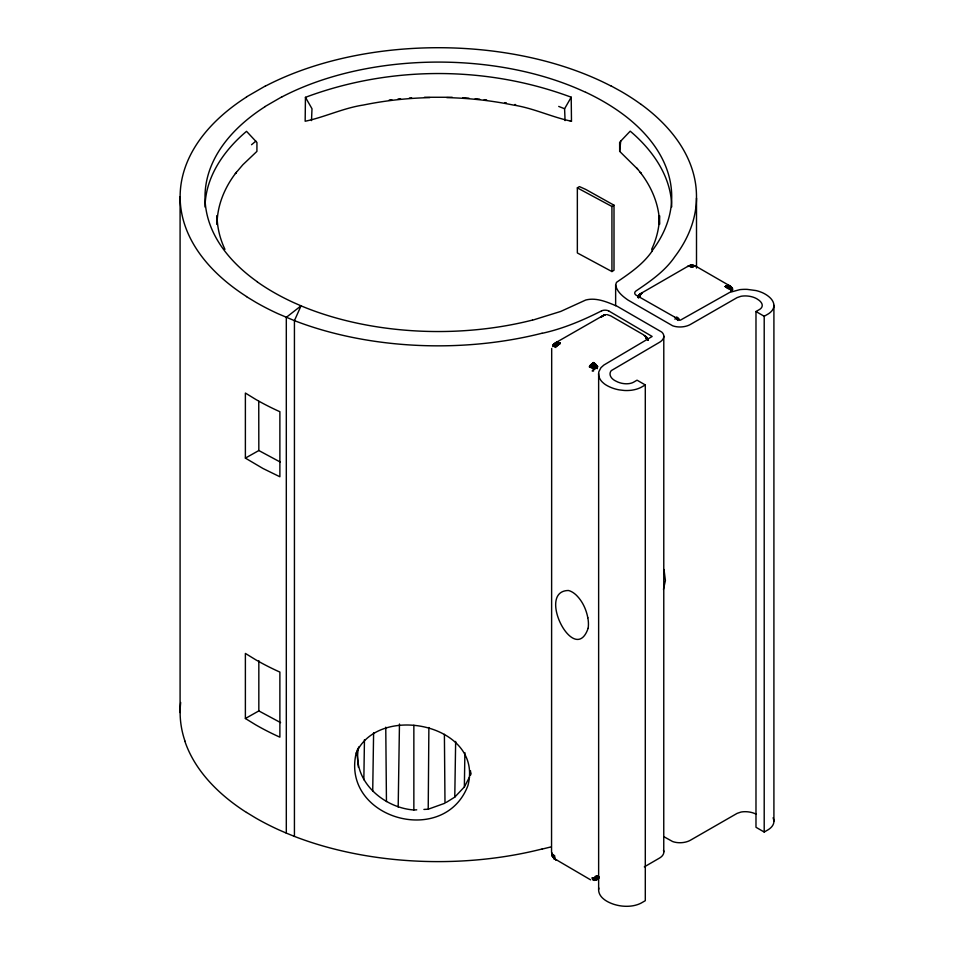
<?xml version="1.0" encoding="UTF-8"?>
<svg xmlns="http://www.w3.org/2000/svg" width="954" height="954" viewBox="0 0 954 954"><rect width="100%" height="100%" fill="white"/><g stroke="black" fill="none" stroke-linecap="round" stroke-linejoin="round"><path stroke-width="1.43" d="M416.731 809.827L413.857 809.982L413.857 725.255M551.555 852.471L551.686 348.448M593.543 363.879L593.543 362.603L597.86 366.765L594.807 365.024L593.543 362.603L590.025 365.573L594.414 366.527L594.807 365.024L593.543 362.603L590.299 367.314L589.214 366.765L592.279 365.024L593.543 362.603L596.178 366.014L594.783 369.413L594.175 365.167L591.015 364.476L594.891 363.486L595.427 364.798L594.175 365.167L592.458 367.934L590.299 367.314L593.543 363.879L593.543 368.017L592.458 367.934L593.197 363.856M611.931 271.556L611.931 206.481L614.006 205.193L585.756 189.429L579.424 186.59L577.349 187.878L577.349 252.953L611.931 271.556L614.006 270.256L614.006 205.193M638.453 296.408L638.178 296.98L639.061 296.766L639.252 294.846L641.076 293.629L638.453 296.408C636.58 297.338 640.206 297.374 638.81 295.883L641.422 293.128L687.607 266.464L689.301 265.761L691.936 267.299L692.807 265.26L695.645 266.416L693.689 265.45L688.418 266.202L695.442 266.202L692.568 265.582L691.936 267.299L689.408 266.261L691.256 266.333L691.936 267.299L693.284 266.619M446.77 97.618C469.058 98.131 491.31 100.54 513.157 105.023C533.25 108.029 551.901 117.199 571.482 121.253L571.207 97.213C486.504 65.599 390.114 65.647 305.447 97.332L305.161 121.241C324.706 117.175 343.357 108.04 363.426 105.023C385.273 100.54 407.525 98.131 429.813 97.618M423.91 809.433L428.215 809.207L428.883 727.508M551.949 855.201L554.429 855.798L553.702 856.609L554.787 858.493L554.429 855.798L552.271 854.128C552.616 859.673 555.013 856.251 551.734 853.293L551.949 855.201L554.417 858.838L551.817 854.808L554.417 858.838L553.69 857.682L554.429 855.798L553.165 854.963M532.487 320.21L560.702 311.445L585.744 300.021C596.393 297.219 607.674 302.215 617.31 306.365L661.659 332.016A13.165 7.596 0 0 1 662.911 333.435A13.451 7.763 0 0 1 663.483 334.568A14.06 8.121 0 0 1 663.793 336.13L663.757 852.685A14.811 8.55 0 0 1 663.292 854.259A15.121 8.729 0 0 1 659.393 858.135L644.32 866.876M413.857 809.982C382.959 807.776 351.43 780.11 358.668 746.946M363.844 779.752L364.452 739.672M372.716 791.212L373.61 732.767M398.188 807.024L399.464 724.026M446.222 802.433L454.772 797.115L455.654 741.425M454.772 797.115L464.359 786.943L464.896 752.67M470.549 770.808L470.477 775.161L470.871 772.978M647.611 340.232L647.313 338.217L644.403 335.605L646.216 336.822L646.562 339.04L646.824 337.489L644.677 335.677L648.1 340.256L647.313 338.217L646.418 338.742M558.841 342.677L555.92 345.813L555.872 347.518L554.25 346.266L556.731 343.046L557.673 342.319L560.201 343.357L556.683 346.326L557.124 344.859L560.201 343.357L554.93 343.154L552.915 345.241L560.201 343.357L554.93 346.898L556.492 344.132L560.201 343.357L556.731 343.046L553.38 344.525L554.25 343.774M615.64 305.662L615.64 284.852L616.403 282.587A5.951 3.434 0 0 1 617.023 281.99L617.274 281.812C630.034 273.118 643.234 264.103 652.095 251.152M205.038 207.054C205.348 176.752 224.118 150.183 246.537 131.33L256.948 142.504L256.912 151.388L242.888 164.72L235.388 173.509L236.306 172.364C224.774 187.175 217.035 205.468 217.083 224.44L217.083 215.616C217.095 227.267 219.969 238.822 224.941 249.34M637.582 169.073L619.671 151.376L620.708 141.144L630.2 131.163C652.596 150.052 671.425 176.609 671.711 206.923M358.37 767.195L356.939 751.955M638.786 295.358L637.976 297.565L639.967 294.237L642.233 292.878L639.967 294.237L639.252 296.479L639.979 297.29L638.154 296.241L637.701 297.231L638.786 295.358L639.931 295.704L638.584 298.042M696.253 266.464L729.595 285.723L730.442 287.989L725.279 286.546L728.784 285.461L730.549 286.343L732.553 288.43L732.553 289.861L727.795 288.418L725.279 286.546L729.56 285.962L725.279 286.546L729.56 289.002L730.108 288.502L732.088 290.576L731.313 291.292L730.549 290.088L731.623 288.835L731.217 286.963L725.279 286.546L730.442 286.975L726.626 285.878M552.223 856.06L554.429 855.798L554.417 858.838M356.629 754.495L357.571 749.212M592.172 877.907L595.475 878.789L598.051 876.619L595.034 877.525L596.357 879.302L598.206 876.75L595.201 878.252L593.603 877.835L594.151 879.397L597.049 878.109L594.616 879.826L592.41 878.932C599.47 875.164 600.662 877.597 592.792 879.683L595.976 879.982L597.669 879.039L598.897 876.714L594.032 880.399L592.172 877.907C594.926 878.443 601.258 874.591 594.986 876.607L597.884 876.13L596.429 876.297L596.775 877.859L598.945 877.752L596.846 879.707L594.032 880.399L597.86 879.206L593.34 880.184L596.954 879.266L594.891 880.363M726.924 286.069L727.795 285.508L728.749 286.236L728.355 288.06L726.626 287.428L727.258 286.462M640.074 295.788L641.422 293.128M588.129 628.292C574.63 667.442 535.659 590.741 568.512 590.502A18.961 10.947 60 0 1 575.894 594.771C582.298 600.829 586.173 609.189 587.819 617.775M593.877 363.856L591.373 367.707L593.543 362.603M311.505 120.598L311.994 108.744L305.447 97.332M554.429 855.798L553.105 857.574M646.216 336.822L647.492 339.564L646.681 337.334M663.459 589.405L665.403 580.545L664.008 569.55M691.936 266.238L691.054 265.26L688.216 266.416L691.054 265.26L695.645 266.416M646.228 338.455L646.824 337.489L644.403 335.605M594.414 366.527L593.543 368.017L597.049 365.573M651.642 249.34C656.614 238.822 659.476 227.267 659.488 215.616L659.488 224.44C659.548 205.468 651.809 187.175 640.265 172.364L641.195 173.509L636.676 167.952M257.306 281.907A234.899 135.623 0 0 0 273.321 292.139A235.078 135.718 0 0 0 293.844 302.68L301.035 305.84L294.428 320.639L294.428 836.408A258.2 149.074 0 0 0 542.027 849M464.359 786.943L469.523 777.009M597.836 878.205L598.623 876.798M565.078 120.598L564.589 108.756L571.207 97.213M558.209 343.655L557.673 345.229L556.409 343.774L555.037 343.786L556.683 342.259L558.555 342.88M598.492 878.634L597.669 879.039L598.349 878.05M692.807 265.26L689.456 265.963L691.304 265.582L691.936 267.299L694.095 265.534M674.955 319.22L675.778 318.04L674.764 317.372M553.702 856.609L552.604 856.847M620.708 141.144L619.635 142.504L619.671 151.376M552.151 855.857L551.782 854.283L553.26 855.69M638.178 296.253L640.79 293.701L639.967 294.237M553.69 857.682L554.524 857.3M639.252 294.846L641.076 293.629M638.81 295.883L640.062 294.476L638.81 295.883L639.252 296.479M638.655 295.513L639.526 294.536M597.669 879.039L598.945 877.752M728.784 285.461L727.139 286.26M552.915 345.241L553.845 344.394L552.915 346.672L554.93 344.287L555.92 345.813M554.25 346.266L558.34 343.845M639.752 295.99L639.24 295.406M691.936 267.299L694.572 265.761M592.863 363.784L590.025 365.573M251.534 144.722L255.875 141.144M301.035 305.84L286.307 317.36L286.307 833.116L294.428 836.408M601.569 317.014L600.984 317.312L604.037 315.023L554.93 343.154L558.173 343.464M727.795 288.418L728.355 288.06L727.139 287.047M246.514 96.879L265.284 86.039M265.033 106.55L282.014 96.748M692.27 266.261L694.452 266.261L692.95 266.452M663.793 336.13A14.501 8.371 0 0 1 663.686 337.311A14.811 8.55 0 0 1 663.292 338.491A15.121 8.729 0 0 1 659.393 342.367L611.347 370.581A11.15 6.439 0 0 0 610.679 371.523A12.927 7.465 0 0 0 610.25 372.561A14.632 8.443 0 0 0 610.083 374.469A16.027 9.254 0 0 0 611.454 377.701A16.445 9.492 0 0 0 612.551 378.893A17.422 10.065 0 0 0 615.175 380.753L617.679 381.982A19.044 10.995 0 0 0 619.587 382.673A17.47 10.089 0 0 0 620.875 383.043A16.015 9.242 0 0 0 621.519 383.21A14.751 8.514 0 0 0 622.795 383.46A13.618 7.859 0 0 0 624.679 383.699A12.223 7.06 0 0 0 626.516 383.782A11.186 6.451 0 0 0 627.708 383.735A10.53 6.082 0 0 0 629.95 383.46A9.85 5.688 0 0 0 633.766 382.089L637.045 380.181L645.298 384.939L641.1 387.336A21.37 12.33 0 0 1 632.037 390.15A21.763 12.557 0 0 1 629.795 390.401A22.61 13.058 0 0 1 626.349 390.532A23.445 13.535 0 0 1 624.023 390.448L619.325 389.888A27.511 15.884 0 0 1 616.988 389.411A28.918 16.695 0 0 1 613.541 388.433A31.363 18.102 0 0 1 610.214 387.145A33.128 19.128 0 0 1 608.068 386.131L607.03 385.571A27.821 16.063 0 0 1 604.168 383.687L602.606 382.339A27.618 15.944 0 0 1 600.77 380.241L600.293 379.513A28.226 16.301 0 0 1 599.517 378.058A28.513 16.456 0 0 1 598.695 375.113A27.988 16.158 0 0 1 598.945 371.535L600.96 367.66L603.906 365.024L652.154 336.464L608.724 310.932M773.122 817.733L773.861 820.44A22.765 13.141 0 0 1 773.813 822.443A21.799 12.581 0 0 1 772.919 825.019A21.37 12.342 0 0 1 768.364 829.622L764.202 832.043L755.985 827.285L755.985 311.517L759.277 309.621A9.85 5.688 0 0 0 761.65 307.426A10.53 6.082 0 0 0 762.139 306.127A11.186 6.451 0 0 0 762.21 305.435A12.199 7.048 0 0 0 762.151 304.731A13.487 7.787 0 0 0 761.65 303.289A14.751 8.514 0 0 0 761.447 302.919A16.361 9.445 0 0 0 760.302 301.44A19.044 10.995 0 0 0 759.086 300.331L756.975 298.888A17.422 10.065 0 0 0 753.064 297.147A16.456 9.504 0 0 0 752.372 296.932A16.397 9.468 0 0 0 748.866 296.193A15.765 9.099 0 0 0 746.076 295.943A14.632 8.443 0 0 0 742.784 296.05A12.927 7.465 0 0 0 740.972 296.3L737.144 297.588L690.481 324.42A15.121 8.729 0 0 1 684.423 326.554A14.811 8.55 0 0 1 681.728 326.9A14.501 8.371 0 0 1 679.677 326.96A14.06 8.121 0 0 1 676.97 326.781A13.451 7.763 0 0 1 674.383 326.304A13.165 7.596 0 0 1 672.558 325.731L628.114 300.128C622.795 296.455 616.689 291.626 615.64 284.852M755.985 311.517L764.202 316.275L768.364 313.866A21.37 12.33 0 0 0 772.931 309.251A21.775 12.569 0 0 0 773.67 307.331A22.789 13.153 0 0 0 773.861 304.672A23.874 13.785 0 0 0 773.611 303.324L773.122 301.965A26.784 15.455 0 0 0 771.953 299.938A28.93 16.707 0 0 0 770.26 297.946A31.375 18.114 0 0 0 768.042 296.026A33.116 19.128 0 0 0 766.277 294.786L765.299 294.19A27.821 16.063 0 0 0 762.043 292.532L759.718 291.638A27.618 15.944 0 0 0 756.069 290.576L747.197 289.372A28.131 16.242 0 0 0 743.44 289.372A27.189 15.705 0 0 0 739.815 289.646L729.727 292.389L680.25 320.246L635.865 295.036A5.724 3.303 0 0 1 635.936 291.006C650.246 281.335 664.962 271.198 674.824 256.698A258.272 149.11 0 0 0 696.277 203.142A286.152 165.209 0 0 0 695.943 186.662A257.604 148.729 0 0 0 641.171 104.403M245.381 458.111L245.381 393.048L255.66 399.356A260.704 150.517 0 0 0 278.353 411.019L279.88 411.687L279.88 476.761L263.018 468.509L245.381 458.111L258.832 450.538L280.273 462.058M245.381 718.505L245.381 653.43L255.66 659.739A260.704 150.517 0 0 0 278.353 671.401L279.88 672.069L279.88 737.144L278.353 736.476A260.704 150.517 0 0 1 255.66 724.813L245.381 718.505L258.832 710.921L280.607 722.619M638.512 296.444L639.931 295.704M601.58 310.873C582.644 320.449 562.908 328.796 542.099 333.328M687.607 266.464L689.301 265.761L691.59 266.261M690.696 265.701L694.417 265.963M690.171 265.45L688.693 265.916L690.171 265.45L691.256 266.333M428.215 809.207L444.993 803.196L444.397 734.33M692.604 266.333L695.442 266.202M555.037 343.786L560.201 343.357M542.099 849.096L550.637 847.009M594.616 367.934L596.787 367.314L597.252 368.697L595.296 366.336M689.766 265.534L691.054 265.26M389.22 100.039L391.82 99.717M397.949 99.061L400.561 98.799M409.373 98.059L411.627 97.892M690.851 265.295L693.009 265.295M603.572 315.762L602.057 315.857M424.518 97.26L452.196 97.272M725.279 286.546L730.549 286.343L729.595 285.723M462.714 97.761L468.927 98.19M475.247 98.715L479.635 99.156M645.941 336.512L646.669 337.859M553.702 858.242L590.633 879.862M484.215 99.657L486.647 99.955M558.209 343.261L555.872 342.522M504.881 102.627L506.359 102.877M727.306 286.653L730.442 287.989M514.85 104.475L515.649 104.63M607.161 314.629L610.703 315.857L644.057 335.104M553.511 856.322L552.426 855.499L553.356 856.024M558.34 343.07L556.683 342.259M555.872 859.959L556.683 860.21L553.976 858.552M558.71 106.419L564.589 108.756M569.86 120.586L571.482 121.253M731.313 286.999L732.553 289.861M286.307 833.116L278.353 829.634A260.716 150.517 0 0 1 255.66 817.972L246.502 812.414M577.349 187.878L611.931 206.481M611.287 86.039L620.911 91.322A260.704 150.517 0 0 1 641.112 104.427M727.258 286.844L730.108 288.502M553.189 855.344L551.734 853.293M663.948 836.741L672.558 841.5A13.165 7.596 0 0 0 674.383 842.06A13.451 7.763 0 0 0 676.97 842.549A14.06 8.121 0 0 0 679.677 842.728A14.501 8.371 0 0 0 681.049 842.704A14.811 8.55 0 0 0 683.756 842.43A15.121 8.729 0 0 0 690.481 840.188L737.144 813.357L740.972 812.069A12.998 7.501 0 0 1 742.784 811.806A14.632 8.455 0 0 1 746.076 811.711A16.123 9.313 0 0 1 751.669 812.51A16.456 9.504 0 0 1 753.052 812.915A17.422 10.065 0 0 1 756.355 814.311M246.502 296.646L255.66 302.203A260.704 150.517 0 0 0 278.353 313.866L294.428 320.639A258.2 149.074 0 0 0 542.027 333.232M594.211 363.784L596.059 364.476L596.178 366.014M675.778 318.04L678.008 320.496L678.592 318.731L676.732 316.943L676.66 318.779L677.745 317.789L677.4 319.602L678.592 318.731L679.296 319.757M646.955 338.42L648.1 340.256M644.677 335.677L645.727 336.953L645.5 336.225M728.749 287.691L729.56 289.002M731.217 289.467L731.313 291.292M385.762 727.175L386.453 801.575M258.749 401.372L258.832 450.538M773.909 305.34L773.909 821.108M764.202 316.275L764.202 832.043M696.503 198.11L696.503 268.086M645.298 384.939L645.298 900.695L641.1 903.104A21.37 12.342 0 0 1 633.134 905.74A21.775 12.569 0 0 1 629.795 906.169A22.574 13.034 0 0 1 626.349 906.3A23.445 13.535 0 0 1 624.023 906.217L622.843 906.133A25.543 14.751 0 0 1 619.325 905.656A27.511 15.884 0 0 1 615.831 904.881A28.93 16.707 0 0 1 613.541 904.201A31.363 18.114 0 0 1 610.214 902.913A33.116 19.128 0 0 1 608.068 901.9L607.03 901.327A27.821 16.063 0 0 1 604.168 899.443L602.606 898.108A27.618 15.944 0 0 1 600.77 895.997L600.293 895.281A28.226 16.301 0 0 1 599.517 893.826A28.298 16.337 0 0 1 598.79 888.007M598.635 373.658L598.635 889.426M258.832 660.633L258.832 710.921M180.091 196.762L180.091 712.531M282.122 96.807A233.158 134.609 0 0 1 585.673 92.335M257.401 281.859A233.158 134.609 0 0 1 265.152 106.609M663.483 850.336A14.06 8.121 0 0 1 663.793 851.898M601.58 310.873A5.641 3.256 0 0 1 605.54 310.181L606.076 310.229A5.641 3.256 0 0 1 608.652 310.921M246.621 296.587A257.997 148.955 0 0 1 246.633 96.95M246.466 812.438A257.318 148.562 0 0 1 184.802 741.031M184.945 741.008A258.415 149.194 0 0 1 180.688 702.514M532.392 320.091A233.658 134.896 0 0 1 301.023 305.84M265.391 86.11A257.997 148.955 0 0 1 611.18 86.11M651.88 251.093A233.635 134.896 0 0 0 627.219 117.521A232.788 134.407 0 0 0 621.746 113.371A235.078 135.718 0 0 0 603.477 101.518A234.899 135.611 0 0 0 585.756 92.276M587.831 617.775A33.64 20.678 56.6 0 1 588.129 628.292M593.543 369.496L593.543 371.034L592.184 370.939L593.543 369.496M356.188 753.004C340.876 818.508 444.302 847.975 467.925 785.559C483.952 724.825 378.953 702.299 356.188 753.004M551.806 853.019L551.817 854.808L551.806 853.019M605.885 314.665L603.954 315.082L605.885 314.665"/></g></svg>
